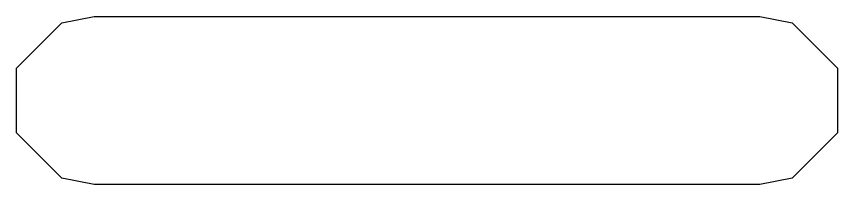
# Model space of a CAD drawing. Extents: x 53 to 255, y -141 to -27.
# Drawn here: x 124.974 to 125.559, y -115.371 to -115.251 of the extents above; entities that cross this region are included whole.
import ezdxf

# ---------------------------------------------------------------- set-up
doc = ezdxf.new("R2010")
doc.units = 0
doc.layers.add('BLACK', color=7, linetype='CONTINUOUS')

msp = doc.modelspace()

# ---------------------------------------------------------------- linework, layer by layer
at = {"layer": 'BLACK', "linetype": 'CONTINUOUS'}
for p, q in [((124.973798, -115.288105), (125.00627, -115.255633)), ((125.00627, -115.255633), (125.029231, -115.251066)), ((125.029231, -115.251066), (125.503747, -115.251066)), ((125.503747, -115.251066), (125.526708, -115.255633)), ((125.526708, -115.255633), (125.55918, -115.288105)), ((124.973798, -115.334027), (124.973798, -115.288105)), ((125.55918, -115.288105), (125.55918, -115.334027)), ((125.00627, -115.366499), (124.973798, -115.334027)), ((125.55918, -115.334027), (125.526708, -115.366499)), ((125.029231, -115.371066), (125.00627, -115.366499)), ((125.526708, -115.366499), (125.503747, -115.371066)), ((125.503747, -115.371066), (125.029231, -115.371066))]:
    msp.add_line(p, q, dxfattribs=at)

doc.saveas('drawing.dxf')
